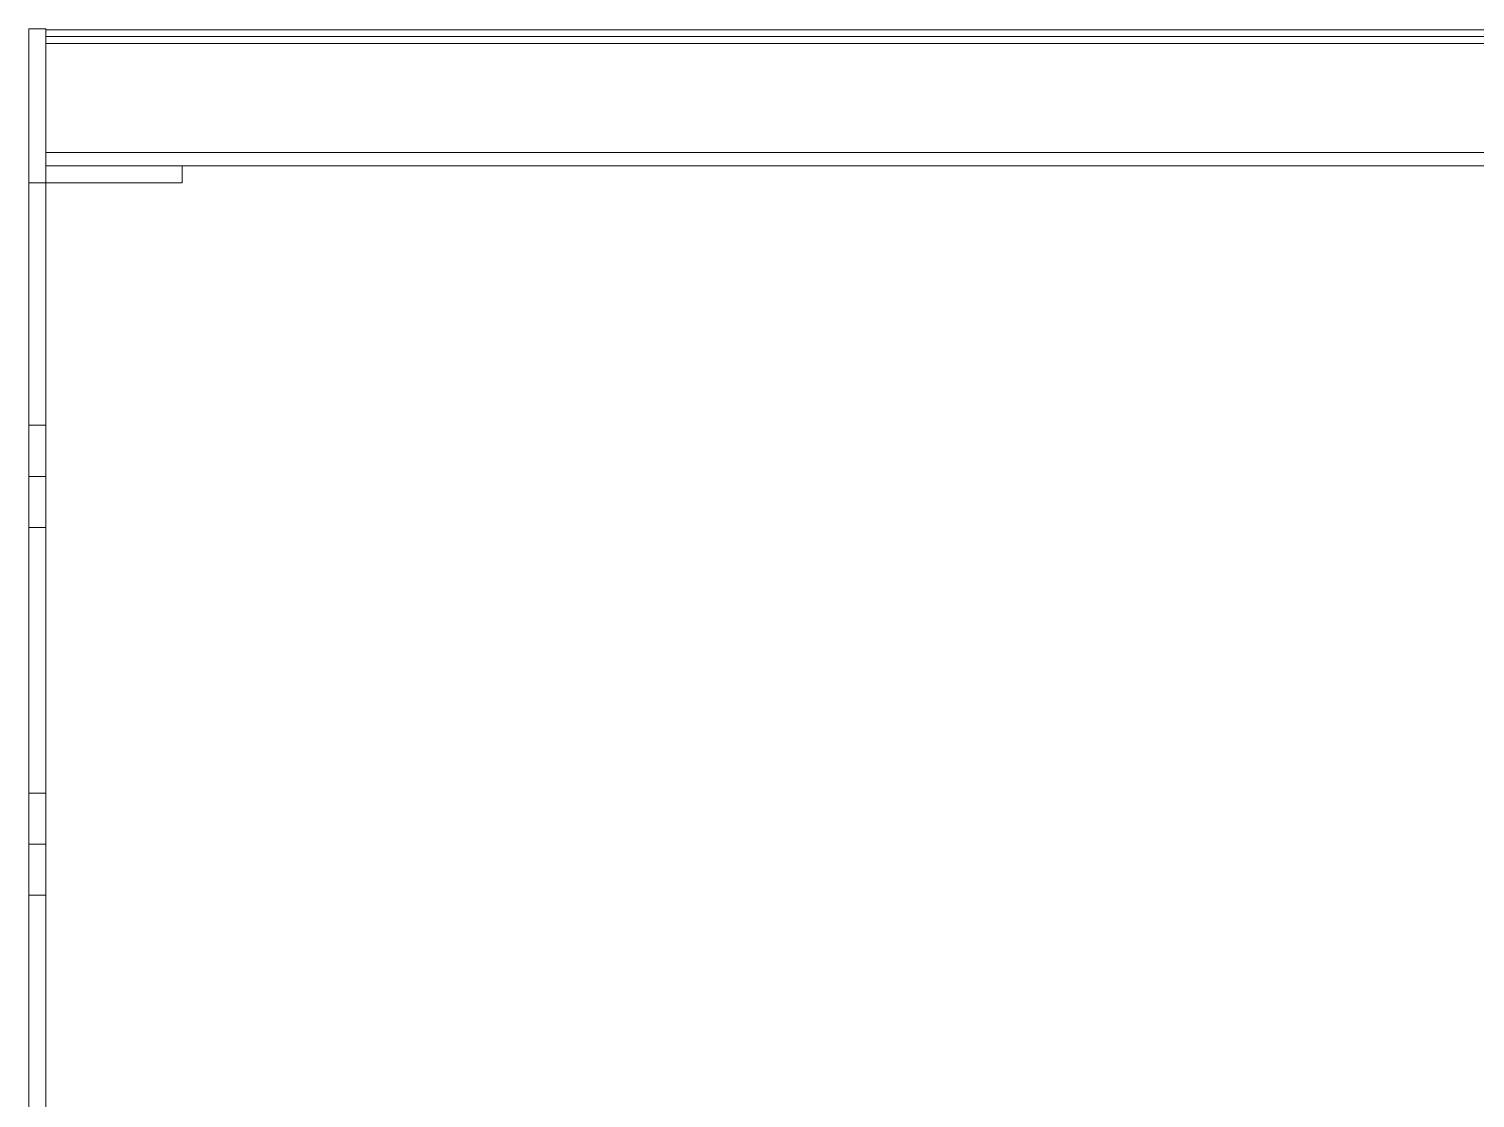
# Model space of a CAD drawing. Header units: millimetres. Extents: x 27531 to 32481, y 14140 to 19587.
# Drawn here: x 27949.2 to 28366.6, y 15505.7 to 15814 of the extents above; entities that cross this region are included whole.
import ezdxf

# ---------------------------------------------------------------- set-up
doc = ezdxf.new("R2010")
doc.units = ezdxf.units.MM
doc.header["$LTSCALE"] = 3
doc.layers.add('Warstwa 1', color=7, linetype='Continuous')

# ---------------------------------------------------------------- blocks, each defined once
blk = doc.blocks.new('ad')
at = {"layer": 'Warstwa 1', "color": 7, "lineweight": 18}
for points in [[(-18977.79, 40176.78), (-18977.79, 40176.78)], [(-18972.88, 40176.78), (-18972.88, 40176.78)], [(-18972.88, 40137.26), (-18972.88, 40176.54)], [(-18972.88, 40176.54), (-18972.88, 40176.54)], [(-18972.88, 40176.54), (-17401.8, 40176.54)], [(-18972.88, 40176.54), (-18972.88, 40176.54)], [(-18972.88, 40176.54), (-17401.8, 40176.54)], [(-18972.88, 40176.54), (-17401.8, 40176.54)], [(-18972.88, 40176.54), (-17401.8, 40176.54)], [(-18972.88, 40176.54), (-17401.8, 40176.54)], [(-18972.88, 40176.54), (-18972.88, 40176.54)], [(-18972.88, 40176.54), (-17401.8, 40176.54)], [(-18972.88, 40176.54), (-17401.8, 40176.54)], [(-18972.88, 40176.54), (-18972.88, 40176.54)], [(-18972.88, 40176.54), (-17401.8, 40176.54)], [(-18972.88, 40176.54), (-18972.88, 40137.26)], [(-18972.88, 40176.54), (-18972.88, 40176.54)], [(-18972.88, 40176.54), (-18972.88, 40176.54)], [(-18972.88, 40176.54), (-17401.8, 40176.54)], [(-18972.88, 40176.54), (-17401.8, 40176.54)], [(-18972.88, 40176.54), (-17401.8, 40176.54)], [(-18972.88, 40176.54), (-18972.88, 40137.26)], [(-18972.88, 40176.54), (-18972.88, 40176.54)], [(-18972.88, 40176.54), (-18972.88, 40137.26)], [(-18972.88, 40176.54), (-18972.88, 40176.54)], [(-17401.8, 40176.54), (-18972.88, 40176.54)], [(-18972.88, 40176.54), (-18972.88, 40174.57)], [(-18972.88, 40176.54), (-18972.88, 40176.54)], [(-18972.88, 40137.26), (-18972.88, 40176.54)], [(-17401.8, 40176.54), (-18972.88, 40176.54)], [(-18972.88, 40174.57), (-18972.88, 40176.54)], [(-18972.88, 40137.26), (-18972.88, 40174.57)], [(-17401.8, 40174.57), (-18972.88, 40174.57)], [(-18972.88, 40174.57), (-18972.88, 40137.26)], [(-17401.8, 40174.57), (-18972.88, 40174.57)], [(-18972.88, 40172.61), (-18972.88, 40137.26)], [(-18972.88, 40172.61), (-17401.8, 40172.61)], [(-18972.88, 40172.61), (-17401.8, 40172.61)], [(-18972.88, 40137.26), (-18972.88, 40172.61)], [(-18972.88, 40172.61), (-18972.88, 40137.26)], [(-18972.88, 40172.61), (-17401.8, 40172.61)], [(-18972.88, 40172.61), (-17401.8, 40172.61)], [(-18972.88, 40172.61), (-17401.8, 40172.61)], [(-18972.88, 40137.26), (-18972.88, 40172.61)], [(-18972.88, 40172.61), (-18972.88, 40137.26)], [(-18972.88, 40172.61), (-17401.8, 40172.61)], [(-18972.88, 40172.61), (-17401.8, 40172.61)], [(-18972.88, 40172.61), (-18972.88, 40137.26)], [(-18972.88, 40137.26), (-18972.88, 40172.61)], [(-18972.88, 40172.61), (-17401.8, 40172.61)], [(-18972.88, 40141.19), (-18972.88, 40172.61)], [(-18972.88, 40137.26), (-18972.88, 40172.61)], [(-18972.88, 40172.61), (-18972.88, 40137.26)], [(-18972.88, 40172.61), (-17401.8, 40172.61)], [(-18972.88, 40172.61), (-17401.8, 40172.61)], [(-18972.88, 40172.61), (-17401.8, 40172.61)], [(-18972.88, 40137.26), (-18972.88, 40172.61)], [(-18972.88, 40141.19), (-17401.8, 40141.19)], [(-18972.88, 40137.26), (-18972.88, 40137.26)], [(-18972.88, 40137.26), (-18972.88, 40137.26)], [(-18972.88, 40137.26), (-18972.88, 40137.26)], [(-18972.88, 40137.26), (-18972.88, 40137.26)], [(-18972.88, 40137.26), (-17401.8, 40137.26)], [(-18972.88, 40137.26), (-18972.88, 40137.26)], [(-18972.88, 40137.26), (-18972.88, 40137.26)], [(-18972.88, 40137.26), (-18972.88, 40137.26)], [(-18933.6, 40137.26), (-18972.88, 40137.26)], [(-18972.88, 40132.35), (-18972.88, 40137.26)], [(-18972.88, 40137.26), (-18972.88, 40137.26)], [(-18972.88, 40132.35), (-18972.88, 40137.26)], [(-18933.6, 40137.26), (-18972.88, 40137.26)], [(-18972.88, 40137.26), (-18972.88, 40137.26)], [(-18972.88, 40137.26), (-18972.88, 40137.26)], [(-18933.6, 40137.26), (-18933.6, 40137.26)], [(-18933.6, 40132.35), (-18933.6, 40137.26)], [(-18933.6, 40132.35), (-18933.6, 40137.26)], [(-18972.88, 40132.35), (-18977.79, 40132.35)], [(-18972.88, 40132.35), (-18977.79, 40132.35)], [(-18933.6, 40132.35), (-18972.88, 40132.35)], [(-18972.88, 40132.35), (-18972.88, 40132.35)], [(-18933.6, 40132.35), (-18972.88, 40132.35)], [(-18933.6, 40132.35), (-18933.6, 40132.35)], [(-18977.79, 40062.45), (-18977.79, 40062.45)], [(-18972.88, 40062.45), (-18977.79, 40062.45)], [(-18972.88, 40062.45), (-18977.79, 40062.45)], [(-18972.88, 40062.45), (-18972.88, 40062.45)], [(-18972.88, 40047.72), (-18977.79, 40047.72)], [(-18972.88, 40047.72), (-18977.79, 40047.72)], [(-18977.79, 40032.99), (-18977.79, 40032.99)], [(-18972.88, 40032.99), (-18977.79, 40032.99)], [(-18972.88, 40032.99), (-18977.79, 40032.99)], [(-18972.88, 40032.99), (-18972.88, 40032.99)], [(-18977.79, 39956.37), (-18977.79, 39956.37)], [(-18972.88, 39956.37), (-18977.79, 39956.37)], [(-18972.88, 39956.37), (-18977.79, 39956.37)], [(-18972.88, 39956.37), (-18972.88, 39956.37)], [(-18972.88, 39941.64), (-18977.79, 39941.64)], [(-18972.88, 39941.64), (-18977.79, 39941.64)], [(-18977.79, 39926.92), (-18977.79, 39926.92)], [(-18972.88, 39926.92), (-18977.79, 39926.92)], [(-18972.88, 39926.92), (-18977.79, 39926.92)], [(-18972.88, 39926.92), (-18972.88, 39926.92)]]:
    blk.add_lwpolyline(points, dxfattribs=at)
for points in [[(-18977.79, 40132.35), (-18977.79, 40147.17), (-18977.79, 40162.01), (-18977.79, 40176.78)], [(-18977.79, 40132.35), (-18977.79, 40147.17), (-18977.79, 40162.01), (-18977.79, 40176.78)], [(-18977.79, 40176.78), (-18976.15, 40176.78), (-18974.52, 40176.78), (-18972.88, 40176.78)], [(-18977.79, 40176.78), (-18976.15, 40176.78), (-18974.52, 40176.78), (-18972.88, 40176.78)], [(-18972.88, 40132.35), (-18972.88, 40147.17), (-18972.88, 40162.01), (-18972.88, 40176.78)], [(-18972.88, 40132.35), (-18972.88, 40147.17), (-18972.88, 40162.01), (-18972.88, 40176.78)], [(-18972.88, 40176.54), (-18449.19, 40176.54), (-17925.49, 40176.54), (-17401.8, 40176.54)], [(-18972.88, 40176.54), (-18449.19, 40176.54), (-17925.49, 40176.54), (-17401.8, 40176.54)], [(-18972.88, 40176.54), (-18449.19, 40176.54), (-17925.49, 40176.54), (-17401.8, 40176.54)], [(-17401.8, 40176.54), (-17925.49, 40176.54), (-18449.19, 40176.54), (-18972.88, 40176.54)], [(-17401.8, 40176.54), (-17925.49, 40176.54), (-18449.19, 40176.54), (-18972.88, 40176.54)], [(-18972.88, 40137.26), (-18449.19, 40137.26), (-17925.49, 40137.26), (-17401.8, 40137.26)], [(-18972.88, 40137.26), (-18449.19, 40137.26), (-17925.49, 40137.26), (-17401.8, 40137.26)], [(-18972.88, 40137.26), (-18449.19, 40137.26), (-17925.49, 40137.26), (-17401.8, 40137.26)], [(-18972.88, 40137.26), (-18449.19, 40137.26), (-17925.49, 40137.26), (-17401.8, 40137.26)], [(-18972.88, 40137.26), (-18449.19, 40137.26), (-17925.49, 40137.26), (-17401.8, 40137.26)], [(-18972.88, 40137.26), (-18449.19, 40137.26), (-17925.49, 40137.26), (-17401.8, 40137.26)], [(-18972.88, 40137.26), (-18449.19, 40137.26), (-17925.49, 40137.26), (-17401.8, 40137.26)], [(-18972.88, 40137.26), (-18449.19, 40137.26), (-17925.49, 40137.26), (-17401.8, 40137.26)], [(-18972.88, 40137.26), (-18449.19, 40137.26), (-17925.49, 40137.26), (-17401.8, 40137.26)], [(-18972.88, 40137.26), (-18449.19, 40137.26), (-17925.49, 40137.26), (-17401.8, 40137.26)], [(-18972.88, 40137.26), (-18449.19, 40137.26), (-17925.49, 40137.26), (-17401.8, 40137.26)], [(-18972.88, 40137.26), (-18449.19, 40137.26), (-17925.49, 40137.26), (-17401.8, 40137.26)], [(-18972.88, 40137.26), (-18449.19, 40137.26), (-17925.49, 40137.26), (-17401.8, 40137.26)], [(-17401.8, 40137.26), (-17925.49, 40137.26), (-18449.19, 40137.26), (-18972.88, 40137.26)], [(-17401.8, 40137.26), (-17925.49, 40137.26), (-18449.19, 40137.26), (-18972.88, 40137.26)], [(-17401.8, 40137.26), (-17925.49, 40137.26), (-18449.19, 40137.26), (-18972.88, 40137.26)], [(-17401.8, 40137.26), (-17925.49, 40137.26), (-18449.19, 40137.26), (-18972.88, 40137.26)]]:
    blk.add_open_spline(points, degree=3, dxfattribs=at)
for points, knots in [([(-18972.88, 40172.61), (-18972.88, 40173.04), (-18972.88, 40173.54), (-18972.88, 40173.95), (-18972.88, 40174.36), (-18972.88, 40174.77), (-18972.88, 40175.11), (-18972.88, 40175.45), (-18972.88, 40175.74), (-18972.88, 40175.97), (-18972.88, 40176.2), (-18972.88, 40176.35), (-18972.88, 40176.45), (-18972.88, 40176.51), (-18972.88, 40176.54), (-18972.88, 40176.54)], [0, 0, 0, 0, 1, 1, 1, 2, 2, 2, 3, 3, 3, 4, 4, 4, 5, 5, 5, 5]), ([(-18972.88, 40176.54), (-18972.88, 40176.54), (-18972.88, 40176.45), (-18972.88, 40176.3), (-18972.88, 40176.16), (-18972.88, 40175.92), (-18972.88, 40175.64), (-18972.88, 40175.36), (-18972.88, 40175.03), (-18972.88, 40174.65), (-18972.88, 40174.27), (-18972.88, 40173.88), (-18972.88, 40173.45), (-18972.88, 40173.16), (-18972.88, 40172.9), (-18972.88, 40172.61)], [0, 0, 0, 0, 1, 1, 1, 2, 2, 2, 3, 3, 3, 4, 4, 4, 5, 5, 5, 5]), ([(-18972.88, 40172.61), (-18972.88, 40173.04), (-18972.88, 40173.54), (-18972.88, 40173.95), (-18972.88, 40174.36), (-18972.88, 40174.77), (-18972.88, 40175.11), (-18972.88, 40175.45), (-18972.88, 40175.74), (-18972.88, 40175.97), (-18972.88, 40176.2), (-18972.88, 40176.35), (-18972.88, 40176.45), (-18972.88, 40176.51), (-18972.88, 40176.54), (-18972.88, 40176.54)], [0, 0, 0, 0, 1, 1, 1, 2, 2, 2, 3, 3, 3, 4, 4, 4, 5, 5, 5, 5]), ([(-18972.88, 40172.61), (-18972.88, 40173.04), (-18972.88, 40173.54), (-18972.88, 40173.95), (-18972.88, 40174.36), (-18972.88, 40174.77), (-18972.88, 40175.11), (-18972.88, 40175.45), (-18972.88, 40175.74), (-18972.88, 40175.97), (-18972.88, 40176.2), (-18972.88, 40176.35), (-18972.88, 40176.45), (-18972.88, 40176.51), (-18972.88, 40176.54), (-18972.88, 40176.54)], [0, 0, 0, 0, 1, 1, 1, 2, 2, 2, 3, 3, 3, 4, 4, 4, 5, 5, 5, 5]), ([(-18972.88, 40176.54), (-18972.88, 40176.54), (-18972.88, 40176.45), (-18972.88, 40176.3), (-18972.88, 40176.16), (-18972.88, 40175.92), (-18972.88, 40175.64), (-18972.88, 40175.36), (-18972.88, 40175.03), (-18972.88, 40174.65), (-18972.88, 40174.27), (-18972.88, 40173.88), (-18972.88, 40173.45), (-18972.88, 40173.16), (-18972.88, 40172.9), (-18972.88, 40172.61)], [0, 0, 0, 0, 1, 1, 1, 2, 2, 2, 3, 3, 3, 4, 4, 4, 5, 5, 5, 5]), ([(-18972.88, 40176.54), (-18972.88, 40176.54), (-18972.88, 40176.45), (-18972.88, 40176.3), (-18972.88, 40176.16), (-18972.88, 40175.92), (-18972.88, 40175.64), (-18972.88, 40175.36), (-18972.88, 40175.03), (-18972.88, 40174.65), (-18972.88, 40174.27), (-18972.88, 40173.88), (-18972.88, 40173.45), (-18972.88, 40173.16), (-18972.88, 40172.9), (-18972.88, 40172.61)], [0, 0, 0, 0, 1, 1, 1, 2, 2, 2, 3, 3, 3, 4, 4, 4, 5, 5, 5, 5]), ([(-18972.88, 40172.61), (-18972.88, 40173.04), (-18972.88, 40173.54), (-18972.88, 40173.95), (-18972.88, 40174.36), (-18972.88, 40174.77), (-18972.88, 40175.11), (-18972.88, 40175.45), (-18972.88, 40175.74), (-18972.88, 40175.97), (-18972.88, 40176.2), (-18972.88, 40176.35), (-18972.88, 40176.45), (-18972.88, 40176.51), (-18972.88, 40176.54), (-18972.88, 40176.54)], [0, 0, 0, 0, 1, 1, 1, 2, 2, 2, 3, 3, 3, 4, 4, 4, 5, 5, 5, 5]), ([(-18972.88, 40176.54), (-18972.88, 40176.54), (-18972.88, 40176.45), (-18972.88, 40176.3), (-18972.88, 40176.16), (-18972.88, 40175.92), (-18972.88, 40175.64), (-18972.88, 40175.36), (-18972.88, 40175.03), (-18972.88, 40174.65), (-18972.88, 40174.27), (-18972.88, 40173.88), (-18972.88, 40173.45), (-18972.88, 40173.16), (-18972.88, 40172.9), (-18972.88, 40172.61)], [0, 0, 0, 0, 1, 1, 1, 2, 2, 2, 3, 3, 3, 4, 4, 4, 5, 5, 5, 5]), ([(-18972.88, 40176.54), (-18972.88, 40176.54), (-18972.88, 40176.45), (-18972.88, 40176.3), (-18972.88, 40176.16), (-18972.88, 40175.92), (-18972.88, 40175.64), (-18972.88, 40175.36), (-18972.88, 40175.03), (-18972.88, 40174.65), (-18972.88, 40174.27), (-18972.88, 40173.88), (-18972.88, 40173.45), (-18972.88, 40173.16), (-18972.88, 40172.9), (-18972.88, 40172.61)], [0, 0, 0, 0, 1, 1, 1, 2, 2, 2, 3, 3, 3, 4, 4, 4, 5, 5, 5, 5]), ([(-18972.88, 40172.61), (-18972.88, 40173.04), (-18972.88, 40173.54), (-18972.88, 40173.95), (-18972.88, 40174.36), (-18972.88, 40174.77), (-18972.88, 40175.11), (-18972.88, 40175.45), (-18972.88, 40175.74), (-18972.88, 40175.97), (-18972.88, 40176.2), (-18972.88, 40176.35), (-18972.88, 40176.45), (-18972.88, 40176.51), (-18972.88, 40176.54), (-18972.88, 40176.54)], [0, 0, 0, 0, 1, 1, 1, 2, 2, 2, 3, 3, 3, 4, 4, 4, 5, 5, 5, 5]), ([(-18972.88, 40176.54), (-18972.88, 40176.54), (-18972.88, 40176.45), (-18972.88, 40176.3), (-18972.88, 40176.16), (-18972.88, 40175.92), (-18972.88, 40175.64), (-18972.88, 40175.36), (-18972.88, 40175.03), (-18972.88, 40174.65), (-18972.88, 40174.27), (-18972.88, 40173.88), (-18972.88, 40173.45), (-18972.88, 40173.16), (-18972.88, 40172.9), (-18972.88, 40172.61)], [0, 0, 0, 0, 1, 1, 1, 2, 2, 2, 3, 3, 3, 4, 4, 4, 5, 5, 5, 5]), ([(-18972.88, 40141.19), (-18972.88, 40140.76), (-18972.88, 40140.26), (-18972.88, 40139.85), (-18972.88, 40139.44), (-18972.88, 40139.03), (-18972.88, 40138.69), (-18972.88, 40138.35), (-18972.88, 40138.06), (-18972.88, 40137.83), (-18972.88, 40137.6), (-18972.88, 40137.45), (-18972.88, 40137.35), (-18972.88, 40137.29), (-18972.88, 40137.26), (-18972.88, 40137.26)], [0, 0, 0, 0, 1, 1, 1, 2, 2, 2, 3, 3, 3, 4, 4, 4, 5, 5, 5, 5]), ([(-18977.79, 40132.35), (-18977.79, 40027.99), (-18977.79, 39923.63), (-18977.79, 39819.27), (-18977.79, 39749.69), (-18977.79, 39680.13), (-18977.79, 39610.55), (-18977.79, 39542.38), (-18977.79, 39474.23), (-18977.79, 39406.06)], [0, 0, 0, 0, 1, 1, 1, 2, 2, 2, 3, 3, 3, 3]), ([(-18977.79, 40132.35), (-18977.79, 40056.16), (-18977.79, 39979.99), (-18977.79, 39903.8), (-18977.79, 39827.6), (-18977.79, 39751.42), (-18977.79, 39675.22), (-18977.79, 39598.49), (-18977.79, 39521.83), (-18977.79, 39445.1)], [0, 0, 0, 0, 1, 1, 1, 2, 2, 2, 3, 3, 3, 3]), ([(-18972.88, 40132.35), (-18972.88, 40056.16), (-18972.88, 39979.99), (-18972.88, 39903.8), (-18972.88, 39827.6), (-18972.88, 39751.42), (-18972.88, 39675.22), (-18972.88, 39598.49), (-18972.88, 39521.83), (-18972.88, 39445.1)], [0, 0, 0, 0, 1, 1, 1, 2, 2, 2, 3, 3, 3, 3]), ([(-18972.88, 40132.35), (-18972.88, 40027.99), (-18972.88, 39923.63), (-18972.88, 39819.27), (-18972.88, 39749.69), (-18972.88, 39680.13), (-18972.88, 39610.55), (-18972.88, 39542.38), (-18972.88, 39474.23), (-18972.88, 39406.06)], [0, 0, 0, 0, 1, 1, 1, 2, 2, 2, 3, 3, 3, 3]), ([(-18977.79, 40062.45), (-18977.79, 40062.45), (-18977.79, 40062.29), (-18977.79, 40061.99), (-18977.79, 40061.69), (-18977.79, 40061.24), (-18977.79, 40060.66), (-18977.79, 40060.09), (-18977.79, 40059.38), (-18977.79, 40058.57), (-18977.79, 40057.77), (-18977.79, 40056.84), (-18977.79, 40055.85), (-18977.79, 40054.87), (-18977.79, 40053.78), (-18977.79, 40052.67), (-18977.79, 40051.57), (-18977.79, 40050.39), (-18977.79, 40049.23), (-18977.79, 40048.73), (-18977.79, 40048.22), (-18977.79, 40047.72)], [0, 0, 0, 0, 1, 1, 1, 2, 2, 2, 3, 3, 3, 4, 4, 4, 5, 5, 5, 6, 6, 6, 7, 7, 7, 7]), ([(-18977.79, 40047.72), (-18977.79, 40048.95), (-18977.79, 40050.16), (-18977.79, 40051.36), (-18977.79, 40052.54), (-18977.79, 40053.67), (-18977.79, 40054.74), (-18977.79, 40055.81), (-18977.79, 40056.79), (-18977.79, 40057.68), (-18977.79, 40058.56), (-18977.79, 40059.34), (-18977.79, 40060), (-18977.79, 40060.66), (-18977.79, 40061.19), (-18977.79, 40061.59), (-18977.79, 40061.99), (-18977.79, 40062.25), (-18977.79, 40062.37), (-18977.79, 40062.42), (-18977.79, 40062.45), (-18977.79, 40062.45)], [0, 0, 0, 0, 1, 1, 1, 2, 2, 2, 3, 3, 3, 4, 4, 4, 5, 5, 5, 6, 6, 6, 7, 7, 7, 7]), ([(-18972.88, 40062.45), (-18972.88, 40062.45), (-18972.88, 40062.29), (-18972.88, 40061.99), (-18972.88, 40061.69), (-18972.88, 40061.24), (-18972.88, 40060.66), (-18972.88, 40060.09), (-18972.88, 40059.38), (-18972.88, 40058.57), (-18972.88, 40057.77), (-18972.88, 40056.84), (-18972.88, 40055.85), (-18972.88, 40054.87), (-18972.88, 40053.78), (-18972.88, 40052.67), (-18972.88, 40051.57), (-18972.88, 40050.39), (-18972.88, 40049.23), (-18972.88, 40048.73), (-18972.88, 40048.22), (-18972.88, 40047.72)], [0, 0, 0, 0, 1, 1, 1, 2, 2, 2, 3, 3, 3, 4, 4, 4, 5, 5, 5, 6, 6, 6, 7, 7, 7, 7]), ([(-18972.88, 40047.72), (-18972.88, 40048.95), (-18972.88, 40050.16), (-18972.88, 40051.36), (-18972.88, 40052.54), (-18972.88, 40053.67), (-18972.88, 40054.74), (-18972.88, 40055.81), (-18972.88, 40056.79), (-18972.88, 40057.68), (-18972.88, 40058.56), (-18972.88, 40059.34), (-18972.88, 40060), (-18972.88, 40060.66), (-18972.88, 40061.19), (-18972.88, 40061.59), (-18972.88, 40061.99), (-18972.88, 40062.25), (-18972.88, 40062.37), (-18972.88, 40062.42), (-18972.88, 40062.45), (-18972.88, 40062.45)], [0, 0, 0, 0, 1, 1, 1, 2, 2, 2, 3, 3, 3, 4, 4, 4, 5, 5, 5, 6, 6, 6, 7, 7, 7, 7]), ([(-18977.79, 40047.72), (-18977.79, 40046.5), (-18977.79, 40045.26), (-18977.79, 40044.08), (-18977.79, 40042.9), (-18977.79, 40041.76), (-18977.79, 40040.69), (-18977.79, 40039.63), (-18977.79, 40038.65), (-18977.79, 40037.76), (-18977.79, 40036.87), (-18977.79, 40036.1), (-18977.79, 40035.44), (-18977.79, 40034.77), (-18977.79, 40034.25), (-18977.79, 40033.85), (-18977.79, 40033.45), (-18977.79, 40033.19), (-18977.79, 40033.07), (-18977.79, 40033.01), (-18977.79, 40032.99), (-18977.79, 40032.99)], [0, 0, 0, 0, 1, 1, 1, 2, 2, 2, 3, 3, 3, 4, 4, 4, 5, 5, 5, 6, 6, 6, 7, 7, 7, 7]), ([(-18977.79, 40032.99), (-18977.79, 40032.99), (-18977.79, 40033.15), (-18977.79, 40033.45), (-18977.79, 40033.74), (-18977.79, 40034.2), (-18977.79, 40034.77), (-18977.79, 40035.34), (-18977.79, 40036.07), (-18977.79, 40036.87), (-18977.79, 40037.67), (-18977.79, 40038.61), (-18977.79, 40039.59), (-18977.79, 40040.58), (-18977.79, 40041.66), (-18977.79, 40042.78), (-18977.79, 40043.88), (-18977.79, 40045.05), (-18977.79, 40046.22), (-18977.79, 40046.72), (-18977.79, 40047.22), (-18977.79, 40047.72)], [0, 0, 0, 0, 1, 1, 1, 2, 2, 2, 3, 3, 3, 4, 4, 4, 5, 5, 5, 6, 6, 6, 7, 7, 7, 7]), ([(-18972.88, 40047.72), (-18972.88, 40046.5), (-18972.88, 40045.26), (-18972.88, 40044.08), (-18972.88, 40042.9), (-18972.88, 40041.76), (-18972.88, 40040.69), (-18972.88, 40039.63), (-18972.88, 40038.65), (-18972.88, 40037.76), (-18972.88, 40036.87), (-18972.88, 40036.1), (-18972.88, 40035.44), (-18972.88, 40034.77), (-18972.88, 40034.25), (-18972.88, 40033.85), (-18972.88, 40033.45), (-18972.88, 40033.19), (-18972.88, 40033.07), (-18972.88, 40033.01), (-18972.88, 40032.99), (-18972.88, 40032.99)], [0, 0, 0, 0, 1, 1, 1, 2, 2, 2, 3, 3, 3, 4, 4, 4, 5, 5, 5, 6, 6, 6, 7, 7, 7, 7]), ([(-18972.88, 40032.99), (-18972.88, 40032.99), (-18972.88, 40033.15), (-18972.88, 40033.45), (-18972.88, 40033.74), (-18972.88, 40034.2), (-18972.88, 40034.77), (-18972.88, 40035.34), (-18972.88, 40036.07), (-18972.88, 40036.87), (-18972.88, 40037.67), (-18972.88, 40038.61), (-18972.88, 40039.59), (-18972.88, 40040.58), (-18972.88, 40041.66), (-18972.88, 40042.78), (-18972.88, 40043.88), (-18972.88, 40045.05), (-18972.88, 40046.22), (-18972.88, 40046.72), (-18972.88, 40047.22), (-18972.88, 40047.72)], [0, 0, 0, 0, 1, 1, 1, 2, 2, 2, 3, 3, 3, 4, 4, 4, 5, 5, 5, 6, 6, 6, 7, 7, 7, 7]), ([(-18977.79, 39956.37), (-18977.79, 39956.37), (-18977.79, 39956.22), (-18977.79, 39955.92), (-18977.79, 39955.62), (-18977.79, 39955.16), (-18977.79, 39954.59), (-18977.79, 39954.03), (-18977.79, 39953.3), (-18977.79, 39952.5), (-18977.79, 39951.7), (-18977.79, 39950.75), (-18977.79, 39949.78), (-18977.79, 39948.8), (-18977.79, 39947.7), (-18977.79, 39946.6), (-18977.79, 39945.5), (-18977.79, 39944.32), (-18977.79, 39943.16), (-18977.79, 39942.66), (-18977.79, 39942.15), (-18977.79, 39941.64)], [0, 0, 0, 0, 1, 1, 1, 2, 2, 2, 3, 3, 3, 4, 4, 4, 5, 5, 5, 6, 6, 6, 7, 7, 7, 7]), ([(-18977.79, 39941.64), (-18977.79, 39942.9), (-18977.79, 39944.07), (-18977.79, 39945.28), (-18977.79, 39946.49), (-18977.79, 39947.58), (-18977.79, 39948.67), (-18977.79, 39949.75), (-18977.79, 39950.7), (-18977.79, 39951.61), (-18977.79, 39952.5), (-18977.79, 39953.26), (-18977.79, 39953.93), (-18977.79, 39954.59), (-18977.79, 39955.12), (-18977.79, 39955.52), (-18977.79, 39955.91), (-18977.79, 39956.18), (-18977.79, 39956.3), (-18977.79, 39956.35), (-18977.79, 39956.37), (-18977.79, 39956.37)], [0, 0, 0, 0, 1, 1, 1, 2, 2, 2, 3, 3, 3, 4, 4, 4, 5, 5, 5, 6, 6, 6, 7, 7, 7, 7]), ([(-18972.88, 39956.37), (-18972.88, 39956.37), (-18972.88, 39956.22), (-18972.88, 39955.92), (-18972.88, 39955.62), (-18972.88, 39955.16), (-18972.88, 39954.59), (-18972.88, 39954.03), (-18972.88, 39953.3), (-18972.88, 39952.5), (-18972.88, 39951.7), (-18972.88, 39950.75), (-18972.88, 39949.78), (-18972.88, 39948.8), (-18972.88, 39947.7), (-18972.88, 39946.6), (-18972.88, 39945.5), (-18972.88, 39944.32), (-18972.88, 39943.16), (-18972.88, 39942.66), (-18972.88, 39942.15), (-18972.88, 39941.64)], [0, 0, 0, 0, 1, 1, 1, 2, 2, 2, 3, 3, 3, 4, 4, 4, 5, 5, 5, 6, 6, 6, 7, 7, 7, 7]), ([(-18972.88, 39941.64), (-18972.88, 39942.9), (-18972.88, 39944.07), (-18972.88, 39945.28), (-18972.88, 39946.49), (-18972.88, 39947.58), (-18972.88, 39948.67), (-18972.88, 39949.75), (-18972.88, 39950.7), (-18972.88, 39951.61), (-18972.88, 39952.5), (-18972.88, 39953.26), (-18972.88, 39953.93), (-18972.88, 39954.59), (-18972.88, 39955.12), (-18972.88, 39955.52), (-18972.88, 39955.91), (-18972.88, 39956.18), (-18972.88, 39956.3), (-18972.88, 39956.35), (-18972.88, 39956.37), (-18972.88, 39956.37)], [0, 0, 0, 0, 1, 1, 1, 2, 2, 2, 3, 3, 3, 4, 4, 4, 5, 5, 5, 6, 6, 6, 7, 7, 7, 7]), ([(-18977.79, 39941.64), (-18977.79, 39940.42), (-18977.79, 39939.2), (-18977.79, 39938.01), (-18977.79, 39936.81), (-18977.79, 39935.7), (-18977.79, 39934.62), (-18977.79, 39933.54), (-18977.79, 39932.59), (-18977.79, 39931.69), (-18977.79, 39930.79), (-18977.79, 39930.03), (-18977.79, 39929.36), (-18977.79, 39928.7), (-18977.79, 39928.18), (-18977.79, 39927.77), (-18977.79, 39927.38), (-18977.79, 39927.12), (-18977.79, 39926.99), (-18977.79, 39926.94), (-18977.79, 39926.92), (-18977.79, 39926.92)], [0, 0, 0, 0, 1, 1, 1, 2, 2, 2, 3, 3, 3, 4, 4, 4, 5, 5, 5, 6, 6, 6, 7, 7, 7, 7]), ([(-18977.79, 39926.92), (-18977.79, 39926.92), (-18977.79, 39927.08), (-18977.79, 39927.37), (-18977.79, 39927.67), (-18977.79, 39928.14), (-18977.79, 39928.7), (-18977.79, 39929.26), (-18977.79, 39930), (-18977.79, 39930.8), (-18977.79, 39931.59), (-18977.79, 39932.55), (-18977.79, 39933.52), (-18977.79, 39934.5), (-18977.79, 39935.59), (-18977.79, 39936.7), (-18977.79, 39937.82), (-18977.79, 39938.97), (-18977.79, 39940.15), (-18977.79, 39940.65), (-18977.79, 39941.14), (-18977.79, 39941.64)], [0, 0, 0, 0, 1, 1, 1, 2, 2, 2, 3, 3, 3, 4, 4, 4, 5, 5, 5, 6, 6, 6, 7, 7, 7, 7]), ([(-18972.88, 39941.64), (-18972.88, 39940.42), (-18972.88, 39939.2), (-18972.88, 39938.01), (-18972.88, 39936.81), (-18972.88, 39935.7), (-18972.88, 39934.62), (-18972.88, 39933.54), (-18972.88, 39932.59), (-18972.88, 39931.69), (-18972.88, 39930.79), (-18972.88, 39930.03), (-18972.88, 39929.36), (-18972.88, 39928.7), (-18972.88, 39928.18), (-18972.88, 39927.77), (-18972.88, 39927.38), (-18972.88, 39927.12), (-18972.88, 39926.99), (-18972.88, 39926.94), (-18972.88, 39926.92), (-18972.88, 39926.92)], [0, 0, 0, 0, 1, 1, 1, 2, 2, 2, 3, 3, 3, 4, 4, 4, 5, 5, 5, 6, 6, 6, 7, 7, 7, 7]), ([(-18972.88, 39926.92), (-18972.88, 39926.92), (-18972.88, 39927.08), (-18972.88, 39927.37), (-18972.88, 39927.67), (-18972.88, 39928.14), (-18972.88, 39928.7), (-18972.88, 39929.26), (-18972.88, 39930), (-18972.88, 39930.8), (-18972.88, 39931.59), (-18972.88, 39932.55), (-18972.88, 39933.52), (-18972.88, 39934.5), (-18972.88, 39935.59), (-18972.88, 39936.7), (-18972.88, 39937.82), (-18972.88, 39938.97), (-18972.88, 39940.15), (-18972.88, 39940.65), (-18972.88, 39941.14), (-18972.88, 39941.64)], [0, 0, 0, 0, 1, 1, 1, 2, 2, 2, 3, 3, 3, 4, 4, 4, 5, 5, 5, 6, 6, 6, 7, 7, 7, 7])]:
    blk.add_open_spline(points, degree=3, knots=knots, dxfattribs=at)

msp = doc.modelspace()

# ---------------------------------------------------------------- block references
msp.add_blockref('ad', (46926.97, -24362.75))

doc.saveas('drawing.dxf')
